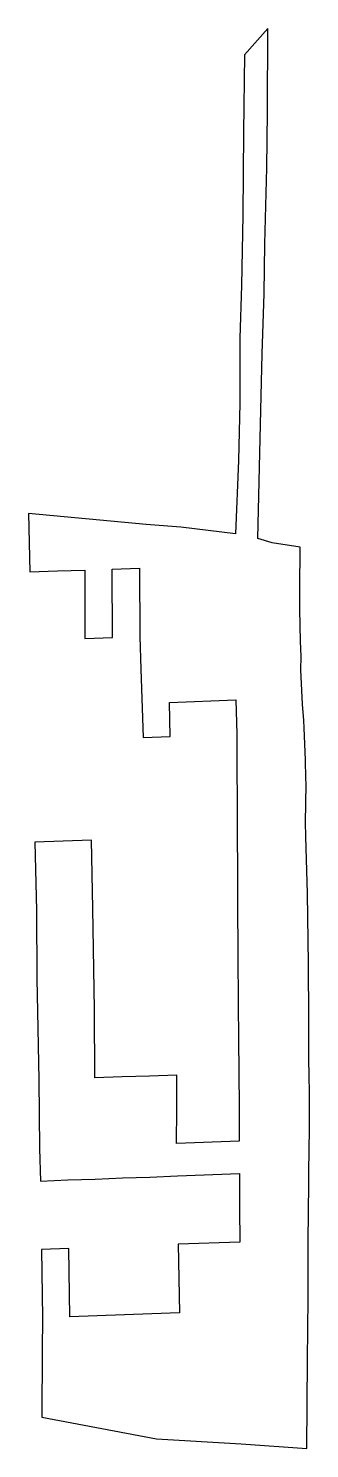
# Model space of a CAD drawing. Header units: inches. Extents: x 610405 to 610491, y 1319303 to 1319739.
import ezdxf

# ---------------------------------------------------------------- set-up
doc = ezdxf.new("R2010")
doc.units = ezdxf.units.IN
doc.header["$MEASUREMENT"] = 0

msp = doc.modelspace()

# ---------------------------------------------------------------- linework, layer by layer
at = {"color": 7, "ltscale": 0.5, "flags": 128}
msp.add_lwpolyline([(610469.41, 1319418.2), (610469.52, 1319407.8), (610469.5, 1319397.18), (610450.32, 1319396.46), (610450.37, 1319407.07), (610450.42, 1319417.47), (610442.05, 1319417.16), (610433.62, 1319416.87), (610425.21, 1319416.59), (610425.16, 1319437.63), (610424.62, 1319468.68), (610424.2, 1319489.64), (610406.88, 1319488.98), (610407.33, 1319468.05), (610407.42, 1319447.01), (610407.64, 1319437.03), (610408.06, 1319415.98), (610408.31, 1319394.95), (610408.62, 1319384.91), (610416.98, 1319385.23), (610425.35, 1319385.53), (610433.78, 1319385.85), (610442.15, 1319386.13), (610450.58, 1319386.48), (610469.58, 1319387.19), (610469.65, 1319376.7), (610469.71, 1319366.18), (610450.82, 1319365.48), (610451.17, 1319344.44), (610442.77, 1319344.16), (610434.37, 1319343.86), (610426, 1319343.51), (610417.62, 1319343.18), (610417.26, 1319364.22), (610408.86, 1319363.9), (610408.86, 1319363.9), (610409.19, 1319342.91), (610409.14, 1319332.91), (610409.04, 1319312.4), (610444.19, 1319305.71), (610470.15, 1319304.22), (610490.26, 1319302.72), (610490.51, 1319329.94), (610490.72, 1319348.78), (610490.73, 1319366.54), (610490.94, 1319384.02), (610490.94, 1319387.72), (610491.09, 1319401), (610491.1, 1319405.18), (610491.11, 1319411.57), (610490.99, 1319417.78), (610490.91, 1319421.89), (610490.93, 1319434.69), (610490.8, 1319451.59), (610490.48, 1319473.2), (610489.98, 1319490.75), (610489.85, 1319495.03), (610490.04, 1319506.8), (610489.98, 1319508.65), (610489.82, 1319514.23), (610489.45, 1319524.1), (610489.31, 1319526.4), (610488.99, 1319531.41), (610488.57, 1319539.8), (610488.47, 1319541.98), (610488.52, 1319546.09), (610488.34, 1319550.75), (610488.15, 1319560.44), (610488.18, 1319566.67), (610488.22, 1319579.67), (610479.63, 1319580.98), (610475.2, 1319582.29), (610476.17, 1319621.75), (610476.59, 1319638.97), (610477.19, 1319657.56), (610477.41, 1319672.78), (610478.02, 1319696.14), (610478.25, 1319713.23), (610478.29, 1319738.98), (610471.15, 1319730.83), (610470.86, 1319707.06), (610470.64, 1319681.66), (610470.25, 1319660), (610469.71, 1319643.8), (610469.77, 1319623.91), (610469.29, 1319606.21), (610468.44, 1319583.77), (610451.67, 1319585.73), (610440.97, 1319586.56), (610404.88, 1319589.95), (610405.34, 1319572.05), (610413.76, 1319572.32), (610422.16, 1319572.59), (610422.22, 1319551.59), (610430.62, 1319551.88), (610430.56, 1319572.86), (610438.96, 1319573.13), (610439.02, 1319552.17), (610439.34, 1319542.15), (610440.03, 1319521.16), (610448.4, 1319521.45), (610448.16, 1319531.92), (610468.53, 1319532.74), (610468.8, 1319522.19), (610468.92, 1319491.16), (610468.98, 1319480.66), (610468.98, 1319470.2), (610469.12, 1319454.69), (610469.26, 1319439.17), (610469.36, 1319428.71), (610469.41, 1319418.2)], dxfattribs=at)

doc.saveas('drawing.dxf')
